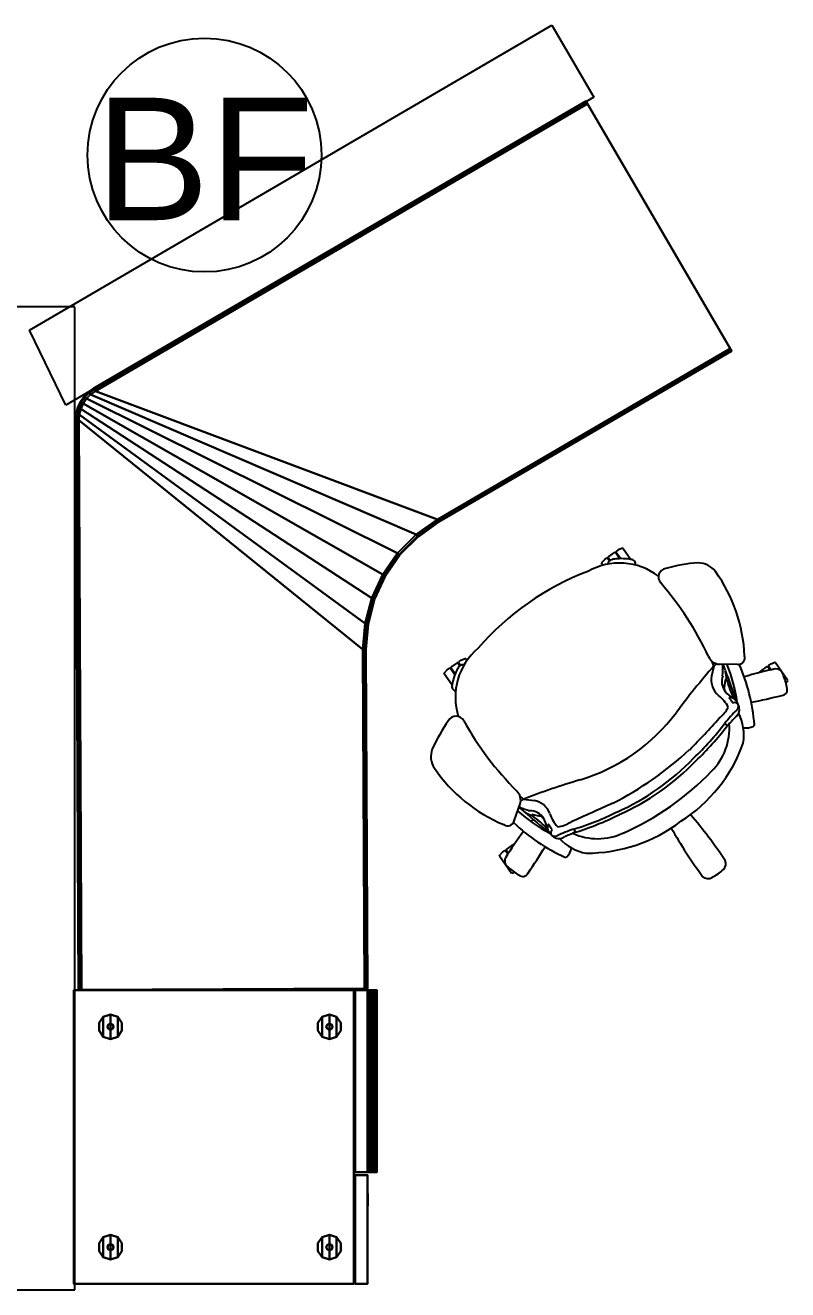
# Model space of a CAD drawing. Header units: inches. Extents: x 23 to 6400, y -2214 to 4412.
# Drawn here: x 414.4 to 476.7, y 421.4 to 524.6 of the extents above; entities that cross this region are included whole.
import ezdxf
from ezdxf.enums import TextEntityAlignment as Align

# ---------------------------------------------------------------- set-up
doc = ezdxf.new("R2010")
doc.units = ezdxf.units.IN
doc.header["$LTSCALE"] = 96
doc.header["$MEASUREMENT"] = 0
doc.layers.add('A-FURN-EXIST', color=33, linetype='Continuous')
doc.layers.add('A-Powr-Exst', color=15, linetype='Continuous')
doc.styles.add('OTJ_Title1', font='swiss.ttf')

# ---------------------------------------------------------------- blocks, each defined once
blk = doc.blocks.new('A$C39A66B45')
blk.add_circle((16.79, 9.55), 9.55)
at = {"color": 0, "linetype": 'ByBlock', "lineweight": -2, "style": 'OTJ_Title1', "flags": 8}
blk.add_attdef('CODE', text='', height=8, dxfattribs=at).set_placement((16.79, 9.23), align=Align.MIDDLE)
blk = doc.blocks.new('A$C08EC3BF4')
at = {"color": 0}
for p, q in [((62.46, 78.36), (105.14, 103.26)), ((105.14, 103.26), (108.55, 97.38)), ((108.55, 97.38), (65.44, 72.24)), ((66.18, 80.26), (58.22, 80.26)), ((66.18, 0), (66.18, 80.26)), ((65.44, 72.24), (62.46, 78.36)), ((109.75, 59.85), (110.26, 60.21)), ((110.32, 60.2), (110.26, 60.21)), ((110.67, 59.7), (110.32, 60.2)), ((110.38, 60.29), (110.37, 60.24)), ((110.75, 59.7), (110.37, 60.24)), ((110.56, 60.42), (110.38, 60.29)), ((110.92, 60.56), (110.56, 60.42)), ((110.96, 60.54), (110.92, 60.56)), ((110.96, 60.54), (111.59, 59.64)), ((109.45, 59.64), (109.2, 59.35)), ((109.2, 59.35), (109.2, 59.31)), ((109.3, 59.16), (109.2, 59.31)), ((109.45, 59.64), (109.63, 59.76)), ((109.68, 59.75), (109.63, 59.76)), ((109.68, 59.75), (109.85, 59.51)), ((109.75, 59.85), (109.74, 59.79)), ((109.74, 59.79), (109.9, 59.56)), ((110.35, 59.67), (110.35, 59.68)), ((110.75, 59.71), (110.73, 59.7)), ((96.34, 50.35), (96.59, 50.63)), ((96.59, 50.63), (96.77, 50.76)), ((96.77, 50.76), (96.83, 50.75)), ((97.2, 50.21), (96.83, 50.75)), ((96.88, 50.79), (96.89, 50.84)), ((97.23, 50.29), (96.88, 50.79)), ((97.41, 51.2), (96.89, 50.84)), ((97.41, 51.2), (97.46, 51.19)), ((97.46, 51.19), (97.63, 50.96)), ((97.52, 51.23), (97.53, 51.29)), ((97.52, 51.23), (97.69, 51)), ((97.71, 51.42), (97.53, 51.29)), ((97.71, 51.42), (98.06, 51.55)), ((98.06, 51.55), (98.1, 51.54)), ((98.2, 51.39), (98.1, 51.54)), ((118.37, 50.93), (118.18, 50.11)), ((118.37, 50.93), (118.22, 51.31)), ((120.31, 51.06), (118.83, 51.08)), ((122.2, 50.52), (122.71, 50.88)), ((122.77, 50.87), (122.71, 50.88)), ((122.95, 50.61), (122.77, 50.87)), ((123.02, 51.09), (122.83, 50.97)), ((122.83, 50.97), (122.83, 50.91)), ((123.02, 50.63), (122.83, 50.91)), ((123.37, 51.23), (123.02, 51.09)), ((123.41, 51.21), (123.37, 51.23)), ((123.41, 51.21), (124.39, 49.8)), ((96.34, 50.31), (96.34, 50.35)), ((96.34, 50.31), (96.98, 49.4)), ((97.2, 50.22), (97.21, 50.23)), ((97.36, 50.58), (97.36, 50.58)), ((119.29, 49.79), (119.23, 49.34)), ((119.3, 50.58), (119.3, 50.58)), ((122, 50.38), (122.08, 50.44)), ((122.16, 50.42), (122.08, 50.44)), ((122.2, 50.52), (122.19, 50.46)), ((122.19, 50.46), (122.21, 50.43)), ((124.25, 49.56), (124.4, 49.76)), ((124.4, 49.76), (124.39, 49.8)), ((121.59, 46.01), (121.61, 46.02)), ((121.68, 46.14), (121.68, 46.15)), ((102.83, 40.06), (102.53, 40.32)), ((102.05, 38.28), (102.54, 39.67)), ((102.83, 40.06), (103.68, 39.95)), ((102.85, 39.06), (102.85, 39.06)), ((103.59, 38.8), (104.04, 38.7)), ((101.91, 36.32), (101.4, 35.95)), ((101.91, 36.32), (101.97, 36.31)), ((101.97, 36.31), (101.99, 36.28)), ((102.02, 36.32), (102.03, 36.4)), ((102.11, 36.46), (102.03, 36.4)), ((100.85, 35.46), (101.1, 35.74)), ((100.85, 35.42), (100.85, 35.46)), ((100.85, 35.42), (101.84, 34.01)), ((101.1, 35.74), (101.28, 35.87)), ((101.28, 35.87), (101.33, 35.86)), ((101.53, 35.58), (101.33, 35.86)), ((101.39, 35.9), (101.4, 35.95)), ((101.57, 35.64), (101.39, 35.9)), ((101.87, 33.99), (101.84, 34.01)), ((102.11, 34.06), (101.87, 33.99)), ((58.22, 0), (66.18, 0))]:
    blk.add_line(p, q, dxfattribs=at)
at = {"color": 0, "linetype": 'Continuous'}
for p, q in [((110.35, 59.67), (110.35, 59.68)), ((110.35, 59.68), (110.35, 59.68)), ((110.35, 59.68), (110.35, 59.68)), ((97.36, 50.58), (97.36, 50.58)), ((97.36, 50.58), (97.36, 50.58)), ((97.36, 50.58), (97.36, 50.58)), ((119.3, 50.58), (119.3, 50.58)), ((119.3, 50.58), (119.3, 50.58)), ((119.3, 50.58), (119.3, 50.58)), ((121.59, 46.01), (121.6, 46.01)), ((121.6, 46.01), (121.6, 46.02)), ((121.6, 46.02), (121.61, 46.02)), ((121.68, 46.14), (121.68, 46.15)), ((121.68, 46.15), (121.68, 46.15)), ((121.68, 46.15), (121.68, 46.15)), ((102.85, 39.06), (102.85, 39.06)), ((102.85, 39.06), (102.85, 39.06)), ((102.85, 39.06), (102.85, 39.06))]:
    blk.add_line(p, q, dxfattribs=at)
at = {"color": 0}
for centre, radius, start, end in [((110.67, 54.1), 5.24, 52.6207, 119.7126), ((110.14, 59.21), 0.417, 121.4272, 174.2262), ((110.42, 58.48), 1.2, 93.2374, 114.4043), ((110.82, 54.85), 4.85, 80.875, 95.5267), ((111.56, 59.22), 0.418, 353.7131, 85.9357), ((114.55, 58.2), 0.708, 99.223, 222.3984), ((118.03, 46), 13.39, 94.0957, 105.5365), ((117.12, 57.67), 1.68, 35.1694, 91.6587), ((116.03, 37.75), 22.37, 110.8424, 139.1577), ((108.09, 51.19), 12.8, 2.5535, 35.6458), ((94.09, 40.49), 26.35, 25.1738, 40.8289), ((102.49, 48.38), 5.24, 130.2874, 197.3788), ((118.86, 52.07), 0.992, 201.657, 268.2163), ((120.35, 51.61), 0.548, 265.5859, 15.5928), ((98.47, 50.11), 1.2, 135.5957, 156.7626), ((97.87, 50.62), 0.417, 75.7738, 128.5728), ((155.08, 18.14), 49.22, 138.2279, 143.8982), ((118.78, 50.57), 0.55, 105.5254, 139.1346), ((118.78, 50.57), 0.55, 53.8446, 64.1233), ((70.98, 51.7), 48.13, 358.1349, 359.1853), ((118.09, 50.31), 1.24, 12.6746, 34.9967), ((107.09, 46.11), 13.31, 8.1044, 21.8211), ((106.19, 44.88), 15.54, 4.6915, 23.4725), ((128.86, 23.92), 27.33, 101.561, 107.045), ((123.44, 50.11), 0.59, 12.2242, 95.4539), ((101.74, 48.49), 4.85, 154.4733, 169.125), ((119.88, 49.83), 1.73, 170.7645, 229.0434), ((120.37, 49.68), 1.36, 160.2307, 217.4509), ((119.35, 49.78), 0.0616, 19.5275, 169.873), ((116.47, 49.78), 2.94, 0.3114, 15.6545), ((7.46, 7.99), 119.68, 19.5276, 20.8431), ((128.37, 52.38), 9.32, 196.0709, 206.256), ((119.73, 48.36), 4.68, 10.4374, 23.707), ((97.38, 49.29), 0.418, 164.0643, 256.2869), ((119.9, 49.18), 0.688, 166.7569, 208.1552), ((121.88, 51.26), 3.54, 222.9385, 236.5302), ((123.87, 49.02), 0.496, 274.855, 21.5947), ((117.17, 46.42), 2.63, 25.5454, 53.0009), ((116.99, 48.92), 2.89, 308.9352, 331.7775), ((119.63, 48.3), 0.023, 106.7678, 205.9393), ((119.06, 47.6), 0.888, 22.6517, 51.5926), ((119.76, 47.96), 0.393, 50.1587, 110.2249), ((119.92, 47.96), 0.0489, 209.6079, 288.9614), ((120.07, 47.6), 0.348, 32.008, 112.2382), ((119.5, 47.54), 0.887, 31.4919, 54.5681), ((119.65, 47.39), 0.8, 310.1355, 24.4715), ((119.5, 47.48), 0.919, 15.5621, 34.5786), ((119.86, 47.68), 0.512, 318.7679, 11.5263), ((112.64, 92.52), 45.41, 281.147, 284.3645), ((107.59, 38.69), 13.39, 144.4635, 155.9043), ((97.31, 46.13), 0.708, 27.6016, 150.777), ((103.07, 56.25), 15.25, 286.642, 323.3558), ((64.78, 95.03), 72.51, 315.3799, 318.1735), ((127.73, 39.63), 10.75, 134.1788, 141.925), ((130.4, 36.24), 14.69, 134.1698, 138.162), ((116.67, 45.26), 4.15, 351.3066, 26.3401), ((120.95, 59.3), 26.35, 209.1711, 224.8262), ((99.12, 61.78), 25.44, 313.7194, 322.3894), ((99.31, 61.57), 25.44, 313.7194, 322.3894), ((114.7, 45.85), 4.94, 314.7955, 4.3601), ((119.99, 46.69), 0.835, 210.7738, 230.4324), ((120.95, 47.62), 1.74, 264.2074, 291.6764), ((121.54, 46.14), 0.142, 291.1601, 2.116), ((108.84, 48.93), 12.68, 302.6181, 340.2009), ((96.93, 43.54), 1.68, 158.3413, 214.8306), ((97.49, 64.46), 27.77, 297.0376, 312.865), ((102.52, 56.99), 19.65, 293.7774, 316.2226), ((106.11, 49.8), 12.8, 214.3542, 247.4465), ((102.7, 56.78), 19.65, 293.7774, 316.2226), ((101.73, 58.16), 22.82, 293.881, 316.1187), ((121.09, -5.66), 49.22, 106.1018, 111.7721), ((101.6, 39.98), 0.992, 341.7837, 48.343), ((103.03, 39.54), 0.55, 185.8767, 196.1554), ((103.52, 40.1), 1.24, 215.0033, 237.3254), ((118.32, 84.85), 48.13, 250.8147, 251.8651), ((103.03, 39.54), 0.55, 110.8654, 144.4746), ((103.36, 38.26), 1.73, 20.9566, 79.2355), ((685.15, -1254), 1415.76, 113.96423, 114.11644), ((101.52, 38.43), 0.548, 234.4072, 344.4141), ((111.23, 49.01), 13.31, 228.1789, 241.8956), ((104.56, 41.45), 2.94, 234.3455, 249.6886), ((181.12, 129.59), 119.68, 229.1569, 230.4724), ((103.33, 37.75), 1.36, 32.5491, 89.7693), ((124.63, 20.96), 27.33, 140.3129, 140.8437), ((103.58, 38.74), 0.0616, 80.127, 230.4725), ((98.06, 31.16), 9.32, 43.744, 53.9291), ((103.96, 38.02), 0.688, 41.8448, 83.2431), ((101.32, 36.87), 3.54, 13.4698, 27.0615), ((107.49, 39.64), 2.63, 196.9991, 224.4546), ((100.25, 59.43), 22.82, 286.9952, 296.5291), ((99.36, 61.6), 25.44, 287.6106, 296.2806), ((107.98, 48.33), 12.68, 269.7991, 307.3819), ((85.69, 12.69), 40.36, 33.6382, 40.3084), ((124.63, 20.96), 27.33, 142.955, 148.439), ((112.69, 49.43), 15.54, 226.5275, 245.3085), ((105.16, 37.73), 0.393, 139.7751, 199.8413), ((105.64, 37.84), 0.887, 195.4319, 218.5081), ((104.88, 37.97), 0.023, 44.0607, 143.2322), ((105.73, 38.27), 0.888, 198.4074, 227.3483), ((105.7, 37.82), 0.919, 215.4214, 234.4379), ((105.39, 37.32), 0.348, 137.7618, 217.992), ((105.1, 37.58), 0.0489, 321.0386, 40.3921), ((110.25, 27.39), 10.75, 108.075, 115.8212), ((105.19, 40.66), 2.89, 278.2225, 301.0648), ((112.52, 23.72), 14.69, 111.838, 115.8302), ((108.87, 41.77), 4.94, 245.6399, 295.2045), ((106.27, 37.08), 0.835, 19.5676, 39.2262), ((149.95, 57.68), 40.36, 209.6916, 216.3618), ((65.71, 59.66), 45.41, 325.6355, 328.853), ((105.38, 37.54), 0.512, 238.4737, 291.2321), ((105.72, 37.64), 0.8, 225.5285, 299.8645), ((108.75, 39.71), 4.15, 223.6599, 258.6934), ((101.87, 35.01), 0.59, 154.5461, 237.7758), ((106.25, 35.45), 0.151, 248.7702, 316.2911), ((105.06, 36.5), 1.74, 318.3236, 345.7926), ((104.79, 37.9), 4.68, 226.293, 239.5626), ((116.23, 37.45), 4.28, 297.7024, 313.1098), ((118.7, 34.78), 0.648, 315.2655, 23.7618), ((102.75, 34.24), 0.496, 228.4053, 335.145), ((117.9, 34.23), 0.658, 226.8903, 299.422)]:
    blk.add_arc(centre, radius, start, end, dxfattribs=at)
at = {"color": 0, "text_generation_flag": 4, "flags": 1}
for tag, p, rotation in [('CAPGC', (58.93, 24.67, 28.25), 90), ('CAPDH', (58.93, 24.67, 28.25), 90), ('CAPQT', (58.93, 24.67, 28.25), 90), ('CAPMC', (58.93, 24.67, 28.25), 90), ('CAPMG', (58.93, 24.67, 28.25), 90), ('CAPPN', (58.93, 24.67, 28.25), 90), ('CAPGC', (66.08, 24.47), 270), ('CAPDH', (66.08, 24.47), 270), ('CAPQT', (66.08, 24.47), 270), ('CAPMC', (66.08, 24.47), 270), ('CAPMG', (66.08, 24.47), 270), ('CAPPN', (66.08, 24.47), 270), ('CAPGC', (58.93, 0.67), 90), ('CAPDH', (58.93, 0.67), 90), ('CAPQT', (58.93, 0.67), 90), ('CAPMC', (58.93, 0.67), 90), ('CAPMG', (58.93, 0.67), 90), ('CAPPN', (58.93, 0.67), 90)]:
    blk.add_attdef(tag, p, '', height=0.001, rotation=rotation, dxfattribs=at)
at = {"color": 0}
mesh = blk.add_polyface(dxfattribs=at)
corners = [(119.82, 76.65, 28), (119.78, 76.72, 28.18), (119.78, 76.72, 27.07), (119.82, 76.65, 27.25), (119.7, 76.87, 27), (119.7, 76.87, 28.25), (94.2, 61.49, 28), (95.9, 62.7, 28), (95.9, 62.7, 27.25), (94.2, 61.49, 27.25), (92.72, 60, 28), (92.72, 60, 27.25), (91.53, 58.28, 27.25), (91.53, 58.28, 28), (90.66, 56.38, 27.25), (90.66, 56.38, 28), (90.13, 54.36, 27.25), (90.13, 54.36, 28), (89.95, 52.28, 27.25), (89.95, 52.28, 28), (90.01, 24.59, 28.18), (90.01, 24.59, 27.07), (89.83, 24.59, 27), (89.83, 24.59, 28.25), (90.08, 24.59, 28), (90.08, 24.59, 27.25), (66.46, 24.48, 28), (66.53, 24.48, 28.18), (66.53, 24.48, 27.07), (66.46, 24.48, 27.25), (66.71, 24.48, 27), (66.71, 24.48, 28.25), (66.42, 72.03, 28), (66.28, 71.52, 28), (66.28, 71.52, 27.25), (66.42, 72.03, 27.25), (66.64, 72.5, 28), (66.64, 72.5, 27.25), (66.93, 72.93, 27.25), (66.93, 72.93, 28), (67.3, 73.31, 27.25), (67.3, 73.31, 28), (67.73, 73.61, 27.25), (67.73, 73.61, 28), (66.24, 71, 28), (66.24, 71, 27.25), (107.95, 97, 28.18), (107.95, 97, 27.07), (108.04, 96.84, 27), (108.04, 96.84, 28.25), (107.91, 97.06, 28), (107.91, 97.06, 27.25), (66.7, 72.47, 27.07), (66.99, 72.89, 27.07), (67.35, 73.25, 27.07), (67.77, 73.54, 27.07), (66.49, 72, 27.07), (66.36, 71.51, 27.07), (66.31, 71, 27.07), (91.47, 58.32, 27.07), (90.59, 56.41, 27.07), (90.05, 54.37, 27.07), (89.88, 52.28, 27.07), (94.15, 61.54, 27.07), (92.67, 60.05, 27.07), (95.87, 62.76, 27.07), (66.85, 72.38, 27), (67.13, 72.77, 27), (67.46, 73.11, 27), (67.85, 73.39, 27), (66.65, 71.94, 27), (66.53, 71.48, 27), (66.49, 71, 27), (89.88, 54.4, 27), (90.42, 56.47, 27), (89.7, 52.28, 27), (91.32, 58.41, 27), (92.53, 60.16, 27), (94.04, 61.68, 27), (95.78, 62.91, 27), (66.36, 71.51, 28.18), (66.31, 71, 28.18), (66.49, 72, 28.18), (66.7, 72.47, 28.18), (66.99, 72.89, 28.18), (67.35, 73.25, 28.18), (67.77, 73.54, 28.18), (90.59, 56.41, 28.18), (90.05, 54.37, 28.18), (91.47, 58.32, 28.18), (89.88, 52.28, 28.18), (94.15, 61.54, 28.18), (92.67, 60.05, 28.18), (95.87, 62.76, 28.18), (67.13, 72.77, 28.25), (66.85, 72.38, 28.25), (67.46, 73.11, 28.25), (67.85, 73.39, 28.25), (66.53, 71.48, 28.25), (66.49, 71, 28.25), (66.65, 71.94, 28.25), (89.88, 54.4, 28.25), (90.42, 56.47, 28.25), (89.7, 52.28, 28.25), (91.32, 58.41, 28.25), (94.04, 61.68, 28.25), (92.53, 60.16, 28.25), (95.78, 62.91, 28.25)]
mesh.append_faces([[corners[k] for k in face] for face in [(6, 7, 8, 9), (10, 6, 9, 11), (10, 11, 12, 13), (13, 12, 14, 15), (15, 14, 16, 17), (17, 16, 18, 19), (0, 3, 8, 7), (18, 25, 24, 19), (32, 33, 34, 35), (36, 32, 35, 37), (36, 37, 38, 39), (39, 38, 40, 41), (41, 40, 42, 43), (33, 44, 45, 34), (42, 51, 50, 43), (26, 29, 45, 44), (38, 37, 52, 53), (40, 38, 53, 54), (42, 40, 54, 55), (37, 35, 56, 52), (35, 34, 57, 56), (34, 45, 58, 57), (42, 55, 47, 51), (14, 12, 59, 60), (16, 14, 60, 61), (18, 16, 61, 62), (11, 9, 63, 64), (9, 8, 65, 63), (11, 64, 59, 12), (2, 65, 8, 3), (18, 62, 21, 25), (28, 58, 45, 29), (53, 52, 66, 67), (54, 53, 67, 68), (55, 54, 68, 69), (52, 56, 70, 66), (56, 57, 71, 70), (57, 58, 72, 71), (55, 69, 48, 47), (73, 61, 60, 74), (61, 73, 75, 62), (60, 59, 76, 74), (77, 64, 63, 78), (78, 63, 65, 79), (64, 77, 76, 59), (4, 79, 65, 2), (62, 75, 22, 21), (30, 72, 58, 28), (80, 81, 44, 33), (82, 80, 33, 32), (83, 82, 32, 36), (84, 83, 36, 39), (85, 84, 39, 41), (86, 85, 41, 43), (46, 86, 43, 50), (87, 15, 17, 88), (89, 13, 15, 87), (88, 17, 19, 90), (91, 6, 10, 92), (91, 93, 7, 6), (92, 10, 13, 89), (7, 93, 1, 0), (20, 90, 19, 24), (44, 81, 27, 26), (94, 95, 83, 84), (96, 94, 84, 85), (97, 96, 85, 86), (98, 99, 81, 80), (100, 98, 80, 82), (95, 100, 82, 83), (49, 97, 86, 46), (88, 101, 102, 87), (101, 88, 90, 103), (104, 89, 87, 102), (105, 91, 92, 106), (105, 107, 93, 91), (106, 92, 89, 104), (93, 107, 5, 1), (23, 103, 90, 20), (81, 99, 31, 27)]], dxfattribs={"color": 0})
mesh.append_faces([[corners[k] for k in face] for face in [(21, 20, 24, 25), (47, 46, 50, 51)]], dxfattribs={"vtx0": -1, "color": 0})
mesh.append_faces([[corners[k] for k in face] for face in [(20, 21, 22, 23), (23, 22, 30, 31), (46, 47, 48, 49)]], dxfattribs={"vtx0": -1, "vtx2": -1, "color": 0})
mesh.append_faces([[corners[k] for k in face] for face in [(0, 1, 2, 3), (26, 27, 28, 29)]], dxfattribs={"vtx1": -1, "color": 0})
mesh.append_faces([[corners[k] for k in face] for face in [(4, 2, 1, 5), (30, 28, 27, 31), (48, 4, 5, 49)]], dxfattribs={"vtx1": -1, "vtx3": -1, "color": 0})
mesh = blk.add_polyface(dxfattribs=at)
corners = [(89.7, 52.28, 27), (66.49, 71, 27), (66.71, 24.48, 27), (89.83, 24.59, 27), (66.85, 72.38, 27), (91.32, 58.41, 27), (92.53, 60.16, 27), (67.13, 72.77, 27), (94.04, 61.68, 27), (67.46, 73.11, 27), (95.78, 62.91, 27), (67.85, 73.39, 27), (108.04, 96.84, 27), (119.7, 76.87, 27), (66.65, 71.94, 27), (90.42, 56.47, 27), (66.53, 71.48, 27), (89.88, 54.4, 27)]
mesh.append_faces([[corners[k] for k in face] for face in [(0, 1, 2, 3)]], dxfattribs={"vtx0": -1, "color": 0})
mesh.append_faces([[corners[k] for k in face] for face in [(4, 5, 6, 7), (8, 9, 7, 6), (9, 8, 10, 11), (5, 4, 14, 15), (15, 14, 16, 17), (1, 0, 17, 16)]], dxfattribs={"vtx0": -1, "vtx2": -1, "color": 0})
mesh.append_faces([[corners[k] for k in face] for face in [(12, 11, 10, 13)]], dxfattribs={"vtx1": -1, "color": 0})
mesh = blk.add_polyface(dxfattribs=at)
corners = [(66.49, 71, 28.25), (89.7, 52.28, 28.25), (89.83, 24.59, 28.25), (66.71, 24.48, 28.25), (89.88, 54.4, 28.25), (66.53, 71.48, 28.25), (66.65, 71.94, 28.25), (90.42, 56.47, 28.25), (92.53, 60.16, 28.25), (91.32, 58.41, 28.25), (66.85, 72.38, 28.25), (67.13, 72.77, 28.25), (67.46, 73.11, 28.25), (94.04, 61.68, 28.25), (95.78, 62.91, 28.25), (67.85, 73.39, 28.25), (119.7, 76.87, 28.25), (108.04, 96.84, 28.25)]
mesh.append_faces([[corners[k] for k in face] for face in [(0, 1, 2, 3)]], dxfattribs={"vtx0": -1, "color": 0})
mesh.append_faces([[corners[k] for k in face] for face in [(16, 14, 15, 17)]], dxfattribs={"vtx1": -1, "color": 0})
mesh.append_faces([[corners[k] for k in face] for face in [(4, 1, 0, 5), (5, 6, 7, 4), (8, 9, 10, 11), (11, 12, 13, 8), (14, 13, 12, 15), (6, 10, 9, 7)]], dxfattribs={"vtx1": -1, "vtx3": -1, "color": 0})
mesh = blk.add_polyface(dxfattribs=at)
corners = [(66.08, 24.47, 63.53), (66.08, 24.47, 0.5), (88.96, 24.47, 0.5), (88.96, 24.47, 63.53), (66.08, 0.47, 0.5), (66.08, 0.47, 63.53), (88.96, 0.47, 63.53), (88.96, 0.47, 0.5)]
mesh.append_faces([[corners[k] for k in face] for face in [(0, 1, 2, 3), (4, 5, 6, 7), (3, 6, 5, 0), (1, 0, 5, 4), (2, 7, 6, 3)]], dxfattribs={"color": 0})
mesh = blk.add_polyface(dxfattribs=at)
corners = [(90.21, 24.47, 47.09), (90.24, 24.47, 47.34), (90.08, 24.47, 47.38), (90.08, 24.47, 47.12), (90.36, 24.47, 47.09), (90.4, 24.47, 47.28), (90.74, 24.47, 46.94), (90.83, 24.47, 47.03), (90.71, 24.47, 47.16), (90.61, 24.47, 47), (90.83, 24.47, 46.94), (90.83, 24.47, 46.97), (90.77, 24.47, 46.91), (90.49, 24.47, 47.03), (90.55, 24.47, 47.22), (89.08, 24.47, 47.12), (89.08, 24.47, 47.38), (90.71, 9.6, 47.16), (90.83, 9.6, 47.03), (90.74, 9.6, 46.94), (90.61, 9.6, 47), (90.83, 9.6, 46.97), (90.83, 9.6, 46.94), (90.77, 9.6, 46.91), (90.49, 9.6, 47.03), (90.55, 9.6, 47.22), (90.08, 9.6, 47.38), (90.24, 9.6, 47.34), (90.21, 9.6, 47.09), (90.08, 9.6, 47.12), (90.4, 9.6, 47.28), (90.36, 9.6, 47.09), (89.08, 9.6, 47.12), (89.08, 9.6, 47.38)]
mesh.append_faces([[corners[k] for k in face] for face in [(10, 11, 7, 12), (18, 21, 22, 23), (16, 2, 26, 33), (3, 15, 32, 29), (6, 9, 20, 19), (9, 13, 24, 20), (13, 4, 31, 24), (4, 0, 28, 31), (0, 3, 29, 28), (18, 17, 8, 7), (27, 26, 2, 1), (10, 12, 23, 22), (12, 6, 19, 23)]], dxfattribs={"color": 0})
mesh.append_faces([[corners[k] for k in face] for face in [(26, 29, 32, 33), (11, 21, 18, 7)]], dxfattribs={"vtx0": -1, "color": 0})
mesh.append_faces([[corners[k] for k in face] for face in [(0, 1, 2, 3), (6, 7, 8, 9), (17, 20, 24, 25), (30, 31, 28, 27), (25, 24, 31, 30)]], dxfattribs={"vtx0": -1, "vtx2": -1, "color": 0})
mesh.append_faces([[corners[k] for k in face] for face in [(15, 3, 2, 16), (23, 19, 18, 18), (17, 25, 14, 8)]], dxfattribs={"vtx1": -1, "color": 0})
mesh.append_faces([[corners[k] for k in face] for face in [(0, 4, 5, 1), (13, 9, 8, 14), (4, 13, 14, 5), (17, 18, 19, 20), (26, 27, 28, 29), (25, 30, 5, 14)]], dxfattribs={"vtx1": -1, "vtx3": -1, "color": 0})
mesh.append_faces([[corners[k] for k in face] for face in [(6, 12, 7, 7), (30, 27, 1, 5), (11, 10, 22, 21)]], dxfattribs={"vtx3": -1, "color": 0})
mesh = blk.add_polyface(dxfattribs=at)
corners = [(90.21, 24.47, 35.38), (90.24, 24.47, 35.59), (90.08, 24.47, 35.62), (90.08, 24.47, 35.38), (90.36, 24.47, 35.34), (90.4, 24.47, 35.53), (90.74, 24.47, 35.19), (90.83, 24.47, 35.31), (90.71, 24.47, 35.41), (90.61, 24.47, 35.25), (90.83, 24.47, 35.19), (90.83, 24.47, 35.25), (90.77, 24.47, 35.19), (90.49, 24.47, 35.31), (90.55, 24.47, 35.47), (89.08, 24.47, 35.38), (89.08, 24.47, 35.62), (90.71, 9.6, 35.41), (90.83, 9.6, 35.31), (90.74, 9.6, 35.19), (90.61, 9.6, 35.25), (90.83, 9.6, 35.25), (90.83, 9.6, 35.19), (90.77, 9.6, 35.19), (90.49, 9.6, 35.31), (90.55, 9.6, 35.47), (90.08, 9.6, 35.62), (90.24, 9.6, 35.59), (90.21, 9.6, 35.38), (90.08, 9.6, 35.38), (90.4, 9.6, 35.53), (90.36, 9.6, 35.34), (89.08, 9.6, 35.38), (89.08, 9.6, 35.62)]
mesh.append_faces([[corners[k] for k in face] for face in [(10, 11, 7, 12), (18, 21, 22, 23), (16, 2, 26, 33), (13, 4, 31, 24), (4, 0, 28, 31), (18, 17, 8, 7), (27, 26, 2, 1)]], dxfattribs={"color": 0})
mesh.append_faces([[corners[k] for k in face] for face in [(26, 29, 32, 33), (11, 21, 18, 7)]], dxfattribs={"vtx0": -1, "color": 0})
mesh.append_faces([[corners[k] for k in face] for face in [(0, 1, 2, 3), (6, 7, 8, 9), (17, 20, 24, 25), (30, 31, 28, 27), (25, 24, 31, 30)]], dxfattribs={"vtx0": -1, "vtx2": -1, "color": 0})
mesh.append_faces([[corners[k] for k in face] for face in [(15, 3, 2, 16), (23, 19, 18, 18), (6, 9, 20, 19), (0, 3, 29, 28), (17, 25, 14, 8), (10, 12, 23, 22)]], dxfattribs={"vtx1": -1, "color": 0})
mesh.append_faces([[corners[k] for k in face] for face in [(0, 4, 5, 1), (13, 9, 8, 14), (4, 13, 14, 5), (17, 18, 19, 20), (26, 27, 28, 29), (25, 30, 5, 14)]], dxfattribs={"vtx1": -1, "vtx3": -1, "color": 0})
mesh.append_faces([[corners[k] for k in face] for face in [(6, 12, 7, 7), (3, 15, 32, 29), (9, 13, 24, 20), (30, 27, 1, 5), (11, 10, 22, 21), (12, 6, 19, 23)]], dxfattribs={"vtx3": -1, "color": 0})
mesh = blk.add_polyface(dxfattribs=at)
corners = [(90.21, 24.47, 23.62), (90.24, 24.47, 23.84), (90.08, 24.47, 23.88), (90.08, 24.47, 23.62), (90.36, 24.47, 23.59), (90.4, 24.47, 23.81), (90.74, 24.47, 23.44), (90.83, 24.47, 23.56), (90.71, 24.47, 23.66), (90.61, 24.47, 23.5), (90.83, 24.47, 23.44), (90.83, 24.47, 23.5), (90.77, 24.47, 23.44), (90.49, 24.47, 23.56), (90.55, 24.47, 23.75), (89.08, 24.47, 23.62), (89.08, 24.47, 23.88), (90.71, 9.6, 23.66), (90.83, 9.6, 23.56), (90.74, 9.6, 23.44), (90.61, 9.6, 23.5), (90.83, 9.6, 23.5), (90.83, 9.6, 23.44), (90.77, 9.6, 23.44), (90.49, 9.6, 23.56), (90.55, 9.6, 23.75), (90.08, 9.6, 23.88), (90.24, 9.6, 23.84), (90.21, 9.6, 23.62), (90.08, 9.6, 23.62), (90.4, 9.6, 23.81), (90.36, 9.6, 23.59), (89.08, 9.6, 23.62), (89.08, 9.6, 23.88)]
mesh.append_faces([[corners[k] for k in face] for face in [(10, 11, 7, 12), (18, 21, 22, 23), (16, 2, 26, 33), (13, 4, 31, 24), (4, 0, 28, 31), (18, 17, 8, 7), (17, 25, 14, 8), (25, 30, 5, 14)]], dxfattribs={"color": 0})
mesh.append_faces([[corners[k] for k in face] for face in [(26, 29, 32, 33), (11, 21, 18, 7)]], dxfattribs={"vtx0": -1, "color": 0})
mesh.append_faces([[corners[k] for k in face] for face in [(0, 1, 2, 3), (6, 7, 8, 9), (17, 20, 24, 25), (30, 31, 28, 27), (25, 24, 31, 30)]], dxfattribs={"vtx0": -1, "vtx2": -1, "color": 0})
mesh.append_faces([[corners[k] for k in face] for face in [(15, 3, 2, 16), (23, 19, 18, 18), (6, 9, 20, 19), (0, 3, 29, 28), (30, 27, 1, 5), (10, 12, 23, 22)]], dxfattribs={"vtx1": -1, "color": 0})
mesh.append_faces([[corners[k] for k in face] for face in [(0, 4, 5, 1), (13, 9, 8, 14), (4, 13, 14, 5), (17, 18, 19, 20), (26, 27, 28, 29)]], dxfattribs={"vtx1": -1, "vtx3": -1, "color": 0})
mesh.append_faces([[corners[k] for k in face] for face in [(6, 12, 7, 7), (3, 15, 32, 29), (9, 13, 24, 20), (27, 26, 2, 1), (11, 10, 22, 21), (12, 6, 19, 23)]], dxfattribs={"vtx3": -1, "color": 0})
mesh = blk.add_polyface(dxfattribs=at)
corners = [(89.08, 24.47, 11.88), (90.08, 24.47, 11.88), (90.08, 24.47, 12.12), (89.08, 24.47, 12.12), (90.21, 24.47, 11.88), (90.24, 24.47, 12.09), (90.74, 24.47, 11.69), (90.83, 24.47, 11.81), (90.71, 24.47, 11.91), (90.61, 24.47, 11.75), (90.83, 24.47, 11.72), (90.83, 24.47, 11.75), (90.77, 24.47, 11.69), (90.49, 24.47, 11.81), (90.55, 24.47, 12), (90.36, 24.47, 11.84), (90.4, 24.47, 12.06), (90.71, 9.6, 11.91), (90.83, 9.6, 11.81), (90.74, 9.6, 11.69), (90.61, 9.6, 11.75), (90.83, 9.6, 11.75), (90.83, 9.6, 11.72), (90.77, 9.6, 11.69), (90.08, 9.6, 12.12), (90.08, 9.6, 11.88), (89.08, 9.6, 11.88), (89.08, 9.6, 12.12), (90.24, 9.6, 12.09), (90.21, 9.6, 11.88), (90.4, 9.6, 12.06), (90.36, 9.6, 11.84), (90.55, 9.6, 12), (90.49, 9.6, 11.81)]
mesh.append_faces([[corners[k] for k in face] for face in [(10, 11, 7, 12), (18, 21, 22, 23), (3, 2, 24, 27), (32, 30, 16, 14), (13, 15, 31, 33), (15, 4, 29, 31), (18, 17, 8, 7), (10, 12, 23, 22), (12, 6, 19, 23), (17, 32, 14, 8)]], dxfattribs={"color": 0})
mesh.append_faces([[corners[k] for k in face] for face in [(24, 25, 26, 27), (11, 21, 18, 7)]], dxfattribs={"vtx0": -1, "color": 0})
mesh.append_faces([[corners[k] for k in face] for face in [(4, 5, 2, 1), (6, 7, 8, 9), (30, 31, 29, 28), (32, 33, 31, 30), (17, 20, 33, 32)]], dxfattribs={"vtx0": -1, "vtx2": -1, "color": 0})
mesh.append_faces([[corners[k] for k in face] for face in [(0, 1, 2, 3), (23, 19, 18, 18), (30, 28, 5, 16), (6, 9, 20, 19), (4, 1, 25, 29)]], dxfattribs={"vtx1": -1, "color": 0})
mesh.append_faces([[corners[k] for k in face] for face in [(13, 9, 8, 14), (15, 13, 14, 16), (4, 15, 16, 5), (17, 18, 19, 20), (24, 28, 29, 25)]], dxfattribs={"vtx1": -1, "vtx3": -1, "color": 0})
mesh.append_faces([[corners[k] for k in face] for face in [(6, 12, 7, 7), (28, 24, 2, 5), (1, 0, 26, 25), (9, 13, 33, 20), (11, 10, 22, 21)]], dxfattribs={"vtx3": -1, "color": 0})
mesh = blk.add_polyface(dxfattribs=at)
corners = [(89.08, 24.47, 35.75), (90.08, 24.47, 35.75), (90.08, 24.47, 47.12), (89.08, 24.47, 47.12), (89.08, 9.6, 35.75), (89.08, 9.6, 47.12), (90.08, 9.6, 47.12), (90.08, 9.6, 35.75)]
mesh.append_faces([[corners[k] for k in face] for face in [(0, 1, 2, 3), (4, 5, 6, 7), (2, 6, 5, 3), (1, 0, 4, 7), (2, 1, 7, 6)]], dxfattribs={"color": 0})
mesh = blk.add_polyface(dxfattribs=at)
corners = [(89.08, 24.47, 47.47), (90.08, 24.47, 47.47), (90.08, 24.47, 63.53), (89.08, 24.47, 63.53), (89.08, 9.6, 47.47), (89.08, 9.6, 63.53), (90.08, 9.6, 63.53), (90.08, 9.6, 47.47)]
mesh.append_faces([[corners[k] for k in face] for face in [(0, 1, 2, 3), (4, 5, 6, 7), (2, 6, 5, 3), (1, 0, 4, 7), (2, 1, 7, 6)]], dxfattribs={"color": 0})
mesh = blk.add_polyface(dxfattribs=at)
corners = [(89.08, 24.47, 12.25), (90.08, 24.47, 12.25), (90.08, 24.47, 23.62), (89.08, 24.47, 23.62), (89.08, 9.6, 12.25), (89.08, 9.6, 23.62), (90.08, 9.6, 23.62), (90.08, 9.6, 12.25)]
mesh.append_faces([[corners[k] for k in face] for face in [(0, 1, 2, 3), (4, 5, 6, 7), (2, 6, 5, 3), (1, 0, 4, 7), (2, 1, 7, 6)]], dxfattribs={"color": 0})
mesh = blk.add_polyface(dxfattribs=at)
corners = [(89.08, 24.47, 0.5), (90.08, 24.47, 0.5), (90.08, 24.47, 11.88), (89.08, 24.47, 11.88), (89.08, 9.6, 0.5), (89.08, 9.6, 11.88), (90.08, 9.6, 11.88), (90.08, 9.6, 0.5)]
mesh.append_faces([[corners[k] for k in face] for face in [(0, 1, 2, 3), (4, 5, 6, 7), (2, 6, 5, 3), (1, 0, 4, 7), (2, 1, 7, 6)]], dxfattribs={"color": 0})
mesh = blk.add_polyface(dxfattribs=at)
corners = [(89.08, 24.47, 24), (90.08, 24.47, 24), (90.08, 24.47, 35.38), (89.08, 24.47, 35.38), (89.08, 9.6, 24), (89.08, 9.6, 35.38), (90.08, 9.6, 35.38), (90.08, 9.6, 24)]
mesh.append_faces([[corners[k] for k in face] for face in [(0, 1, 2, 3), (4, 5, 6, 7), (2, 6, 5, 3), (1, 0, 4, 7), (2, 1, 7, 6)]], dxfattribs={"color": 0})
mesh = blk.add_polyface(dxfattribs=at)
corners = [(68.15, 21.79, 0.12), (68.15, 21.16, 0.12), (68.15, 21.16), (68.15, 21.79), (68.49, 20.66, 0.12), (68.49, 20.66), (68.49, 22.29, 0.12), (68.49, 22.29), (69.08, 20.47, 0.12), (69.68, 20.66, 0.12), (69.68, 20.66), (69.08, 20.47), (70.02, 21.16, 0.12), (70.02, 21.79, 0.12), (70.02, 21.79), (70.02, 21.16), (69.68, 22.29, 0.12), (69.08, 22.47, 0.12), (69.08, 22.47), (69.68, 22.29)]
mesh.append_faces([[corners[k] for k in face] for face in [(0, 1, 2, 3), (1, 4, 5, 2), (6, 0, 3, 7), (8, 9, 10, 11), (12, 13, 14, 15), (9, 12, 15, 10), (16, 17, 18, 19), (13, 16, 19, 14), (17, 6, 7, 18), (4, 8, 11, 5)]], dxfattribs={"color": 0})
mesh.append_faces([[corners[k] for k in face] for face in [(16, 9, 8, 17)]], dxfattribs={"vtx0": -1, "vtx2": -1, "color": 0})
mesh.append_faces([[corners[k] for k in face] for face in [(0, 6, 4, 1)]], dxfattribs={"vtx1": -1, "color": 0})
mesh.append_faces([[corners[k] for k in face] for face in [(6, 17, 8, 4)]], dxfattribs={"vtx1": -1, "vtx3": -1, "color": 0})
mesh.append_faces([[corners[k] for k in face] for face in [(13, 12, 9, 16)]], dxfattribs={"vtx2": -1, "color": 0})
mesh = blk.add_polyface(dxfattribs=at)
corners = [(69.02, 21.72, 0.5), (69.02, 21.72, 0.12), (69.15, 21.72, 0.12), (69.15, 21.72, 0.5), (68.9, 21.63, 0.5), (68.9, 21.63, 0.12), (69.27, 21.63, 0.12), (69.27, 21.63, 0.5), (68.83, 21.47, 0.5), (68.83, 21.47, 0.12), (69.33, 21.47, 0.12), (69.33, 21.47, 0.5), (69.02, 21.22, 0.12), (69.02, 21.22, 0.5), (69.15, 21.22, 0.5), (69.15, 21.22, 0.12), (68.9, 21.32, 0.12), (68.9, 21.32, 0.5), (69.27, 21.32, 0.5), (69.27, 21.32, 0.12)]
mesh.append_faces([[corners[k] for k in face] for face in [(0, 1, 2, 3), (4, 5, 1, 0), (3, 2, 6, 7), (8, 9, 5, 4), (7, 6, 10, 11), (12, 13, 14, 15), (16, 17, 13, 12), (15, 14, 18, 19), (9, 8, 17, 16), (19, 18, 11, 10)]], dxfattribs={"color": 0})
mesh = blk.add_polyface(dxfattribs=at)
corners = [(86.02, 21.79, 0.12), (86.02, 21.16, 0.12), (86.02, 21.16), (86.02, 21.79), (86.36, 20.66, 0.12), (86.96, 20.47, 0.12), (86.96, 20.47), (86.36, 20.66), (87.9, 21.16, 0.12), (87.9, 21.79, 0.12), (87.9, 21.79), (87.9, 21.16), (87.55, 20.66, 0.12), (87.55, 20.66), (86.96, 22.47, 0.12), (86.36, 22.29, 0.12), (86.36, 22.29), (86.96, 22.47), (87.55, 22.29, 0.12), (87.55, 22.29)]
mesh.append_faces([[corners[k] for k in face] for face in [(0, 1, 2, 3), (4, 5, 6, 7), (1, 4, 7, 2), (8, 9, 10, 11), (12, 8, 11, 13), (5, 12, 13, 6), (14, 15, 16, 17), (18, 14, 17, 19), (9, 18, 19, 10), (15, 0, 3, 16)]], dxfattribs={"color": 0})
mesh.append_faces([[corners[k] for k in face] for face in [(18, 12, 5, 14)]], dxfattribs={"vtx0": -1, "vtx2": -1, "color": 0})
mesh.append_faces([[corners[k] for k in face] for face in [(0, 15, 4, 1)]], dxfattribs={"vtx1": -1, "color": 0})
mesh.append_faces([[corners[k] for k in face] for face in [(15, 14, 5, 4)]], dxfattribs={"vtx1": -1, "vtx3": -1, "color": 0})
mesh.append_faces([[corners[k] for k in face] for face in [(9, 8, 12, 18)]], dxfattribs={"vtx2": -1, "color": 0})
mesh = blk.add_polyface(dxfattribs=at)
corners = [(86.77, 21.63, 0.5), (86.77, 21.63, 0.12), (86.9, 21.72, 0.12), (86.9, 21.72, 0.5), (86.71, 21.47, 0.5), (86.71, 21.47, 0.12), (86.77, 21.32, 0.12), (86.77, 21.32, 0.5), (86.9, 21.22, 0.5), (86.9, 21.22, 0.12), (87.02, 21.22, 0.12), (87.02, 21.22, 0.5), (87.15, 21.32, 0.5), (87.15, 21.32, 0.12), (87.02, 21.72, 0.5), (87.02, 21.72, 0.12), (87.15, 21.63, 0.12), (87.15, 21.63, 0.5), (87.21, 21.47, 0.12), (87.21, 21.47, 0.5)]
mesh.append_faces([[corners[k] for k in face] for face in [(0, 1, 2, 3), (4, 5, 1, 0), (6, 7, 8, 9), (5, 4, 7, 6), (10, 11, 12, 13), (14, 15, 16, 17), (17, 16, 18, 19), (13, 12, 19, 18), (9, 8, 11, 10), (3, 2, 15, 14)]], dxfattribs={"color": 0})
mesh = blk.add_polyface(dxfattribs=at)
corners = [(90.08, 9.35, 63.53), (90.08, 0.47, 63.53), (89.08, 0.47, 63.53), (89.08, 9.35, 63.53), (89.08, 0.47, 0.5), (90.08, 0.47, 0.5), (90.08, 9.35, 0.5), (89.08, 9.35, 0.5)]
mesh.append_faces([[corners[k] for k in face] for face in [(0, 1, 2, 3), (4, 2, 1, 5), (0, 6, 5, 1), (7, 6, 0, 3), (6, 7, 4, 5)]], dxfattribs={"color": 0})
mesh = blk.add_polyface(dxfattribs=at)
corners = [(90.11, 7.79, 49.72), (90.11, 7.1, 49.06), (90.11, 6.91, 49.22), (90.11, 7.6, 49.91), (90.11, 7.85, 49.47), (90.11, 7.35, 48.97), (90.11, 7.79, 49.22), (90.11, 7.6, 49.06), (90.11, 7.1, 49.91), (90.11, 7.35, 49.97), (90.11, 6.85, 49.47), (90.11, 6.91, 49.72)]
mesh.append_faces([[corners[k] for k in face] for face in [(0, 1, 2, 3), (4, 5, 1, 0), (3, 2, 10, 9)]], dxfattribs={"vtx0": -1, "vtx2": -1, "color": 0})
mesh.append_faces([[corners[k] for k in face] for face in [(8, 9, 10, 11)]], dxfattribs={"vtx1": -1, "color": 0})
mesh.append_faces([[corners[k] for k in face] for face in [(6, 7, 5, 4)]], dxfattribs={"vtx2": -1, "color": 0})
mesh = blk.add_polyface(dxfattribs=at)
corners = [(68.15, 3.79, 0.12), (68.15, 3.16, 0.12), (68.15, 3.16), (68.15, 3.79), (68.49, 4.29, 0.12), (68.49, 4.29), (68.49, 2.66, 0.12), (68.49, 2.66), (70.02, 3.16, 0.12), (70.02, 3.79, 0.12), (70.02, 3.79), (70.02, 3.16), (69.68, 4.29, 0.12), (69.08, 4.47, 0.12), (69.08, 4.47), (69.68, 4.29), (69.08, 2.47, 0.12), (69.68, 2.66, 0.12), (69.68, 2.66), (69.08, 2.47)]
mesh.append_faces([[corners[k] for k in face] for face in [(0, 1, 2, 3), (4, 0, 3, 5), (1, 6, 7, 2), (8, 9, 10, 11), (12, 13, 14, 15), (9, 12, 15, 10), (16, 17, 18, 19), (17, 8, 11, 18), (13, 4, 5, 14), (6, 16, 19, 7)]], dxfattribs={"color": 0})
mesh.append_faces([[corners[k] for k in face] for face in [(12, 17, 16, 13)]], dxfattribs={"vtx0": -1, "vtx2": -1, "color": 0})
mesh.append_faces([[corners[k] for k in face] for face in [(0, 4, 6, 1)]], dxfattribs={"vtx1": -1, "color": 0})
mesh.append_faces([[corners[k] for k in face] for face in [(4, 13, 16, 6)]], dxfattribs={"vtx1": -1, "vtx3": -1, "color": 0})
mesh.append_faces([[corners[k] for k in face] for face in [(9, 8, 17, 12)]], dxfattribs={"vtx2": -1, "color": 0})
mesh = blk.add_polyface(dxfattribs=at)
corners = [(87.9, 3.16, 0.12), (87.9, 3.79, 0.12), (87.9, 3.79), (87.9, 3.16), (87.55, 4.29, 0.12), (87.55, 4.29), (86.96, 4.47, 0.12), (86.36, 4.29, 0.12), (86.36, 4.29), (86.96, 4.47), (86.02, 3.79, 0.12), (86.02, 3.16, 0.12), (86.02, 3.16), (86.02, 3.79), (86.36, 2.66, 0.12), (86.96, 2.47, 0.12), (86.96, 2.47), (86.36, 2.66), (87.55, 2.66, 0.12), (87.55, 2.66)]
mesh.append_faces([[corners[k] for k in face] for face in [(0, 1, 2, 3), (1, 4, 5, 2), (6, 7, 8, 9), (10, 11, 12, 13), (7, 10, 13, 8), (4, 6, 9, 5), (14, 15, 16, 17), (15, 18, 19, 16), (18, 0, 3, 19), (11, 14, 17, 12)]], dxfattribs={"color": 0})
mesh.append_faces([[corners[k] for k in face] for face in [(4, 18, 15, 6)]], dxfattribs={"vtx0": -1, "vtx2": -1, "color": 0})
mesh.append_faces([[corners[k] for k in face] for face in [(10, 7, 14, 11)]], dxfattribs={"vtx1": -1, "color": 0})
mesh.append_faces([[corners[k] for k in face] for face in [(7, 6, 15, 14)]], dxfattribs={"vtx1": -1, "vtx3": -1, "color": 0})
mesh.append_faces([[corners[k] for k in face] for face in [(1, 0, 18, 4)]], dxfattribs={"vtx2": -1, "color": 0})
mesh = blk.add_polyface(dxfattribs=at)
corners = [(69.02, 3.22, 0.12), (69.02, 3.22, 0.5), (69.15, 3.22, 0.5), (69.15, 3.22, 0.12), (68.9, 3.32, 0.12), (68.9, 3.32, 0.5), (69.27, 3.32, 0.5), (69.27, 3.32, 0.12), (68.83, 3.47, 0.12), (68.83, 3.47, 0.5), (69.33, 3.47, 0.5), (69.33, 3.47, 0.12), (69.02, 3.72, 0.5), (69.02, 3.72, 0.12), (69.15, 3.72, 0.12), (69.15, 3.72, 0.5), (68.9, 3.63, 0.5), (68.9, 3.63, 0.12), (69.27, 3.63, 0.12), (69.27, 3.63, 0.5)]
mesh.append_faces([[corners[k] for k in face] for face in [(0, 1, 2, 3), (4, 5, 1, 0), (3, 2, 6, 7), (8, 9, 5, 4), (7, 6, 10, 11), (12, 13, 14, 15), (16, 17, 13, 12), (15, 14, 18, 19), (9, 8, 17, 16), (19, 18, 11, 10)]], dxfattribs={"color": 0})
mesh = blk.add_polyface(dxfattribs=at)
corners = [(86.77, 3.32, 0.12), (86.77, 3.32, 0.5), (86.9, 3.22, 0.5), (86.9, 3.22, 0.12), (86.71, 3.47, 0.12), (86.71, 3.47, 0.5), (86.77, 3.63, 0.5), (86.77, 3.63, 0.12), (86.9, 3.72, 0.12), (86.9, 3.72, 0.5), (87.02, 3.72, 0.5), (87.02, 3.72, 0.12), (87.15, 3.63, 0.12), (87.15, 3.63, 0.5), (87.02, 3.22, 0.12), (87.02, 3.22, 0.5), (87.15, 3.32, 0.5), (87.15, 3.32, 0.12), (87.21, 3.47, 0.5), (87.21, 3.47, 0.12)]
mesh.append_faces([[corners[k] for k in face] for face in [(0, 1, 2, 3), (4, 5, 1, 0), (6, 7, 8, 9), (5, 4, 7, 6), (10, 11, 12, 13), (14, 15, 16, 17), (17, 16, 18, 19), (13, 12, 19, 18), (3, 2, 15, 14), (9, 8, 11, 10)]], dxfattribs={"color": 0})

msp = doc.modelspace()

# ---------------------------------------------------------------- block references
at = {"layer": 'A-FURN-EXIST'}
msp.add_blockref('A$C08EC3BF4', (352.32, 421.36), dxfattribs=at)
at = {"layer": 'A-Powr-Exst', "color": 15, "linetype": 'Continuous', "lineweight": -3}
ref = msp.add_blockref('A$C39A66B45', (412.29, 504.47), dxfattribs=at)
ref.add_attrib('CODE', 'BF', dxfattribs={"layer": '0', "color": 0, "linetype": 'ByBlock', "lineweight": -2, "height": 10, "style": 'OTJ_Title1', "flags": 8}).set_placement((429.08, 513.7), align=Align.MIDDLE)

doc.saveas('drawing.dxf')
